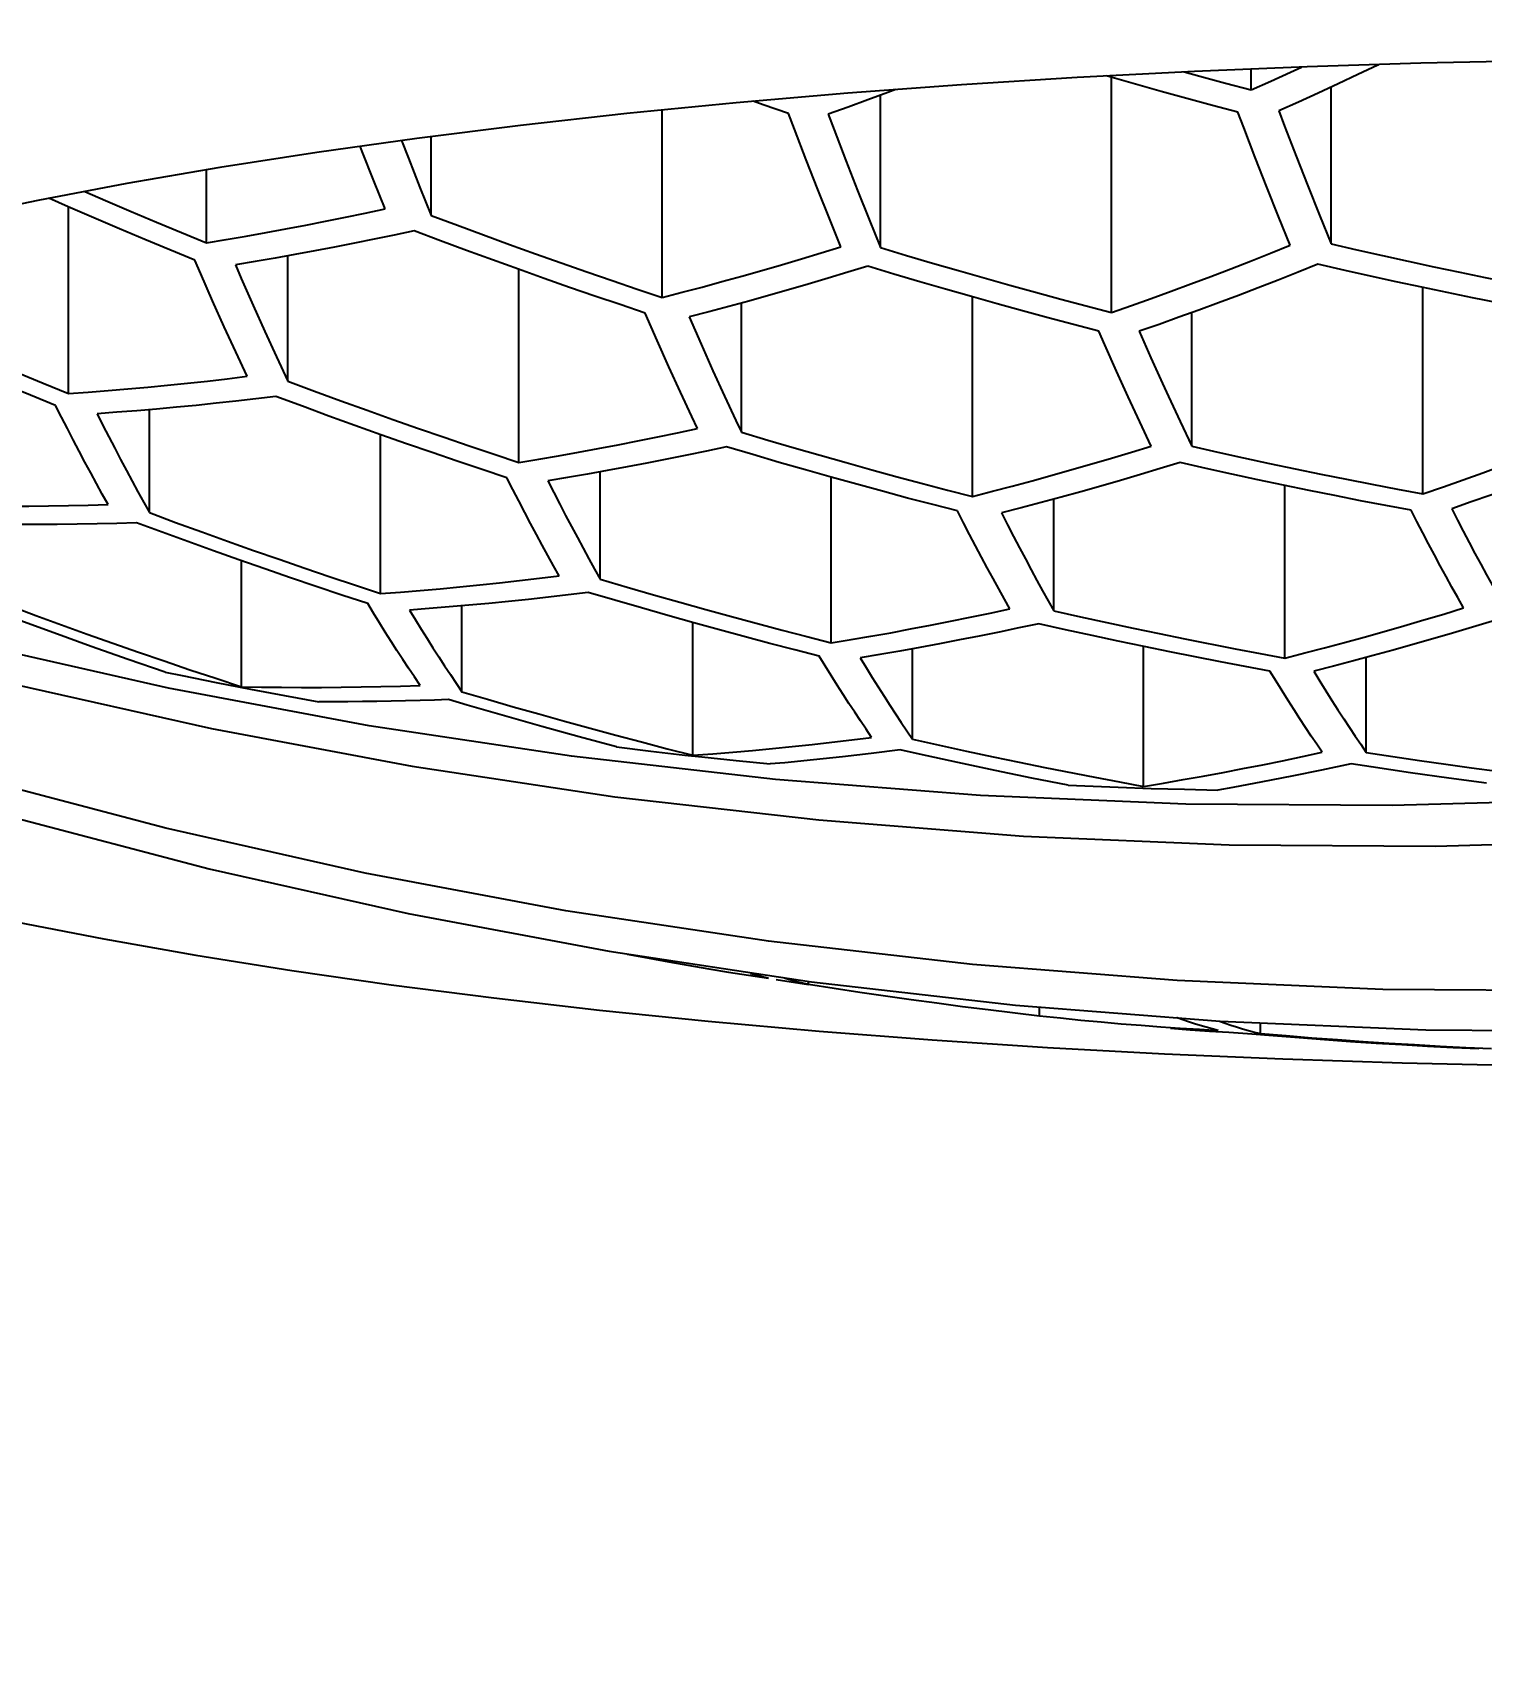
# Model space of a CAD drawing. Header units: millimetres. Extents: x 4859 to 5453, y 1404 to 2244.
# Drawn here: x 5006.76 to 5011.84, y 1857.01 to 1862.71 of the extents above; entities that cross this region are included whole.
import ezdxf

# ---------------------------------------------------------------- set-up
doc = ezdxf.new("R2010")
doc.units = ezdxf.units.MM
doc.styles.get("Standard").update_dxf_attribs({"font": 'arial.ttf'})
doc.dimstyles.new('사본(2) STANDARD', dxfattribs={"dimscale": 0, "dimtxt": 4, "dimasz": 4, "dimexe": 1.25, "dimexo": 0.625, "dimgap": 1.5, "dimtad": 3, "dimtih": 1, "dimtoh": 1, "dimdec": 1, "dimzin": 9, "dimdsep": 46, "dimtxsty": 'Standard', "dimcen": 2.5, "dimclrd": 3, "dimclre": 3, "dimclrt": 4, "dimadec": 0, "dimazin": 0, "dimtfac": 1, "dimtdec": 1, "dimtmove": 0, "dimatfit": 3, "dimfxl": 1.25, "dimtfill": 1, "dimtolj": 1, "dimtzin": 0, "dimarcsym": 0})

# ---------------------------------------------------------------- blocks, each defined once
blk = doc.blocks.new('*D81')
at = {"color": 3, "lineweight": -2, "transparency": 16777216}
for p, q in [((5012.045, 1914.0676), (4931.0962, 1914.0676)), ((4932.3462, 1908.0676), (4932.3462, 1776.681)), ((4932.3462, 1636.1676), (4932.3462, 1767.5541)), ((4987.545, 1630.1676), (4931.0962, 1630.1676))]:
    blk.add_line(p, q, dxfattribs=at)
at = {"color": 3, "transparency": 16777216}
for points in [[(4931.3462, 1908.0676), (4933.3462, 1908.0676), (4932.3462, 1914.0676)], [(4931.3462, 1636.1676), (4933.3462, 1636.1676), (4932.3462, 1630.1676)]]:
    blk.add_solid(points, dxfattribs=at)
at = {"layer": 'Defpoints', "color": 0, "transparency": 16777216}
for p in [(5012.67, 1914.0676), (4932.3462, 1630.1676), (4988.17, 1630.1676)]:
    blk.add_point(p, dxfattribs=at)
at = {"color": 4, "transparency": 16777216, "insert": (4932.3462, 1772.1176), "char_height": 6, "attachment_point": 5, "bg_fill": 3, "box_fill_scale": 1.1, "bg_fill_color": 256, "bg_fill_true_color": 13158600, "bg_fill_transparency": 0}
blk.add_mtext('\\A1;284', dxfattribs=at)
blk = doc.blocks.new('*D82')
at = {"color": 3, "lineweight": -2, "transparency": 16777216}
for p, q in [((5012.045, 1882.1676), (4963.4482, 1882.1676)), ((4964.6982, 1876.1676), (4964.6982, 1760.731)), ((4964.6982, 1636.1676), (4964.6982, 1751.6041)), ((4987.545, 1630.1676), (4963.4482, 1630.1676))]:
    blk.add_line(p, q, dxfattribs=at)
at = {"color": 3, "transparency": 16777216}
for points in [[(4963.6982, 1876.1676), (4965.6982, 1876.1676), (4964.6982, 1882.1676)], [(4963.6982, 1636.1676), (4965.6982, 1636.1676), (4964.6982, 1630.1676)]]:
    blk.add_solid(points, dxfattribs=at)
at = {"layer": 'Defpoints', "color": 0, "transparency": 16777216}
for p in [(5012.67, 1882.1676), (4964.6982, 1630.1676), (4988.17, 1630.1676)]:
    blk.add_point(p, dxfattribs=at)
at = {"color": 4, "transparency": 16777216, "insert": (4964.6982, 1756.1676), "char_height": 6, "attachment_point": 5, "bg_fill": 3, "box_fill_scale": 1.1, "bg_fill_color": 256, "bg_fill_true_color": 13158600, "bg_fill_transparency": 0}
blk.add_mtext('\\A1;252', dxfattribs=at)

msp = doc.modelspace()

# ---------------------------------------------------------------- linework, layer by layer
at = {"color": 7, "linetype": 'Continuous'}
for p, q in [((5010.5407, 1861.7257), (5010.5407, 1862.5505)), ((5010.7957, 1862.5696), (5010.8505, 1862.5545)), ((5011.227, 1862.5877), (5010.8313, 1862.5715)), ((5011.03, 1862.5063), (5011.03, 1862.5796)), ((5011.6258, 1862.5999), (5011.227, 1862.5877)), ((5010.0142, 1862.5248), (5009.615, 1862.4952)), ((5011.3109, 1861.9663), (5011.3109, 1862.5166)), ((5008.9645, 1861.7785), (5008.9645, 1862.436)), ((5009.7301, 1861.9538), (5009.7301, 1862.4879)), ((5008.0493, 1862.3291), (5008.0737, 1862.2666)), ((5008.1538, 1862.0664), (5008.1538, 1862.3429)), ((5008.0737, 1862.2666), (5008.1141, 1862.1648)), ((5011.0854, 1862.165), (5011.0446, 1862.2692)), ((5011.188, 1862.2738), (5011.2288, 1862.1697)), ((5007.3654, 1861.9703), (5007.3654, 1862.2266)), ((5009.5106, 1862.1569), (5009.4696, 1862.2616)), ((5009.6084, 1862.2589), (5009.6494, 1862.1543)), ((5007.9922, 1862.0896), (5007.9524, 1862.1882)), ((5008.1141, 1862.1648), (5008.1538, 1862.0664)), ((5009.5511, 1862.0553), (5009.5106, 1862.1569)), ((5009.6494, 1862.1543), (5009.6899, 1862.0526)), ((5011.1264, 1862.0625), (5011.0854, 1862.165)), ((5011.2288, 1862.1697), (5011.2698, 1862.0672)), ((5006.8813, 1861.4414), (5006.8813, 1862.0964)), ((5009.5912, 1861.9566), (5009.5511, 1862.0553)), ((5009.6899, 1862.0526), (5009.7301, 1861.9538)), ((5011.1675, 1861.9616), (5011.1264, 1862.0625)), ((5011.2698, 1862.0672), (5011.3109, 1861.9663)), ((5007.6506, 1861.4852), (5007.6506, 1861.9243)), ((5008.4612, 1861.1997), (5008.4612, 1861.8768)), ((5011.3597, 1861.8735), (5011.2645, 1861.8952)), ((5011.6323, 1861.0893), (5011.6323, 1861.8139)), ((5007.4276, 1861.6757), (5007.3866, 1861.7669)), ((5009.2421, 1861.3059), (5009.2421, 1861.759)), ((5010.0527, 1861.0806), (5010.0527, 1861.7804)), ((5007.5292, 1861.7501), (5007.5702, 1861.6588)), ((5008.9463, 1861.6276), (5008.9041, 1861.724)), ((5009.0582, 1861.7104), (5009.1004, 1861.6142)), ((5010.8216, 1861.2568), (5010.8216, 1861.7252)), ((5007.4681, 1861.5874), (5007.4276, 1861.6757)), ((5007.5702, 1861.6588), (5007.6107, 1861.5705)), ((5010.6378, 1861.6598), (5010.6785, 1861.5672)), ((5007.5081, 1861.5021), (5007.4681, 1861.5874)), ((5008.9878, 1861.535), (5008.9463, 1861.6276)), ((5009.1004, 1861.6142), (5009.1418, 1861.5217)), ((5007.6107, 1861.5705), (5007.6506, 1861.4852)), ((5009.0285, 1861.446), (5008.9878, 1861.535)), ((5010.6785, 1861.5672), (5010.7194, 1861.4764)), ((5009.1418, 1861.5217), (5009.1825, 1861.4327)), ((5010.5987, 1861.4296), (5010.5578, 1861.5199)), ((5009.0683, 1861.3605), (5009.0285, 1861.446)), ((5009.1825, 1861.4327), (5009.2224, 1861.3473)), ((5010.6393, 1861.3421), (5010.5987, 1861.4296)), ((5007.1655, 1861.0237), (5007.1655, 1861.3849)), ((5009.088, 1861.3191), (5009.0683, 1861.3605)), ((5007.9762, 1860.74), (5007.9762, 1861.2975)), ((5009.2224, 1861.3473), (5009.2421, 1861.3059)), ((5010.6794, 1861.2573), (5010.6393, 1861.3421)), ((5010.7807, 1861.3433), (5010.8216, 1861.2568)), ((5008.7464, 1860.7907), (5008.7464, 1861.167)), ((5009.557, 1860.5667), (5009.557, 1861.1482)), ((5010.3379, 1860.6796), (5010.3379, 1861.0709)), ((5011.1485, 1860.5136), (5011.1485, 1861.119)), ((5011.6323, 1861.0893), (5011.7049, 1861.1145)), ((5007.21, 1860.9549), (5007.1204, 1860.9881)), ((5007.4881, 1860.4129), (5007.4881, 1860.8548)), ((5007.8879, 1860.7691), (5007.9762, 1860.74)), ((5008.2613, 1860.3956), (5008.2613, 1860.6967)), ((5006.8295, 1860.6016), (5006.6975, 1860.6499)), ((5009.072, 1860.1725), (5009.072, 1860.6382)), ((5007.2317, 1860.4085), (5006.5329, 1860.5658)), ((5006.9607, 1860.5546), (5006.8295, 1860.6016)), ((5007.091, 1860.5089), (5006.9607, 1860.5546)), ((5010.6528, 1860.0636), (5010.6528, 1860.5545)), ((5007.2203, 1860.4645), (5007.091, 1860.5089)), ((5009.8422, 1860.2292), (5009.8422, 1860.5464)), ((5011.4337, 1860.1828), (5011.4337, 1860.5157)), ((5007.3996, 1860.4282), (5007.5194, 1860.4049)), ((5007.5194, 1860.4049), (5007.6393, 1860.3823)), ((5007.6393, 1860.3823), (5007.7594, 1860.3604)), ((5008.2803, 1860.3484), (5008.215, 1860.3677)), ((5008.411, 1860.3105), (5008.2803, 1860.3484)), ((5008.5418, 1860.2734), (5008.411, 1860.3105)), ((5008.6729, 1860.2372), (5008.5418, 1860.2734)), ((5008.8042, 1860.2019), (5008.6729, 1860.2372)), ((5009.8422, 1860.2292), (5010.0318, 1860.1874)), ((5008.8042, 1860.2019), (5008.9238, 1860.1874)), ((5008.9238, 1860.1874), (5009.0435, 1860.1735)), ((5009.5965, 1860.1672), (5009.4952, 1860.1565)), ((5009.6977, 1860.1788), (5009.5965, 1860.1672)), ((5009.7988, 1860.1913), (5009.6977, 1860.1788)), ((5009.2233, 1860.1541), (5009.3432, 1860.1421)), ((5010.1322, 1860.1191), (5010.0007, 1860.1468)), ((5010.2613, 1860.0926), (5010.1322, 1860.1191)), ((5011.1733, 1860.0996), (5011.0695, 1860.0793)), ((5011.2772, 1860.1208), (5011.1733, 1860.0996)), ((5011.3809, 1860.1429), (5011.2772, 1860.1208)), ((5011.724, 1860.0924), (5011.589, 1860.1116)), ((5010.388, 1860.0676), (5010.2613, 1860.0926)), ((5010.5631, 1860.0604), (5010.6798, 1860.0565)), ((5010.6798, 1860.0565), (5010.7967, 1860.0532)), ((5010.7967, 1860.0532), (5010.9135, 1860.0506)), ((5011.8562, 1860.0746), (5011.724, 1860.0924)), ((5006.6813, 1859.9572), (5007.3747, 1859.7746)), ((5007.3747, 1859.7746), (5008.0734, 1859.6172)), ((5008.0734, 1859.6172), (5008.7775, 1859.485)), ((5008.7775, 1859.485), (5009.4879, 1859.378)), ((5009.0541, 1859.4362), (5009.1272, 1859.4237)), ((5009.2666, 1859.4013), (5009.3365, 1859.3908)), ((5009.4323, 1859.3745), (5009.364, 1859.3848)), ((5009.4771, 1859.3675), (5009.4323, 1859.3745)), ((5009.4774, 1859.3692), (5009.4774, 1859.3796)), ((5009.4879, 1859.378), (5010.2036, 1859.2962)), ((5009.8372, 1859.316), (5009.9273, 1859.3037)), ((5009.9273, 1859.3037), (5010.0174, 1859.2919)), ((5010.2036, 1859.2962), (5010.922, 1859.2399)), ((5010.288, 1859.2589), (5010.288, 1859.2896)), ((5010.288, 1859.2589), (5010.3609, 1859.2511)), ((5010.9516, 1859.1996), (5010.8845, 1859.2038)), ((5010.9196, 1859.2401), (5010.9384, 1859.2332)), ((5010.922, 1859.2399), (5011.6431, 1859.2093)), ((5011.0178, 1859.1959), (5010.9516, 1859.1996)), ((5011.1079, 1859.1883), (5011.0178, 1859.1959)), ((5011.063, 1859.1967), (5011.063, 1859.2339)), ((5011.6431, 1859.2093), (5012.367, 1859.2042)), ((5011.7835, 1859.1478), (5011.8736, 1859.1436))]:
    msp.add_line(p, q, dxfattribs=at)
for points in [[(5012.4297, 1862.6126), (5012.027, 1862.6083), (5011.6258, 1862.5999)], [(5010.8313, 1862.5715), (5010.42, 1862.5503), (5010.0142, 1862.5248)], [(5010.9836, 1862.4285), (5010.894, 1862.4523), (5010.8043, 1862.4766), (5010.7144, 1862.5013), (5010.6245, 1862.5266), (5010.5344, 1862.5524), (5010.5232, 1862.5556)], [(5010.8505, 1862.5545), (5010.9403, 1862.5302), (5011.03, 1862.5063)], [(5011.03, 1862.5063), (5011.0988, 1862.5373), (5011.1678, 1862.5687), (5011.2069, 1862.5869)], [(5011.4784, 1862.5954), (5011.4744, 1862.5935), (5011.4047, 1862.5604), (5011.3352, 1862.5278), (5011.2657, 1862.4957), (5011.1963, 1862.4641), (5011.127, 1862.433)], [(5009.615, 1862.4952), (5009.2234, 1862.4615), (5008.8404, 1862.4238), (5008.4669, 1862.3822), (5008.1039, 1862.3367)], [(5009.7835, 1862.5077), (5009.7554, 1862.4972), (5009.6857, 1862.4716), (5009.616, 1862.4464), (5009.5462, 1862.4216)], [(5009.4074, 1862.4244), (5009.3186, 1862.4546), (5009.2833, 1862.4667)], [(5009.4696, 1862.2616), (5009.4282, 1862.3694), (5009.4074, 1862.4244)], [(5009.5462, 1862.4216), (5009.567, 1862.3666), (5009.6084, 1862.2589)], [(5011.0446, 1862.2692), (5011.0039, 1862.375), (5010.9836, 1862.4285)], [(5011.127, 1862.433), (5011.1473, 1862.3795), (5011.188, 1862.2738)], [(5008.1039, 1862.3367), (5007.7522, 1862.2875), (5007.4127, 1862.2348), (5007.0863, 1862.1785)], [(5007.9524, 1862.1882), (5007.9119, 1862.2902), (5007.9047, 1862.3088)], [(5007.0863, 1862.1785), (5006.7738, 1862.119), (5006.476, 1862.0563), (5006.1935, 1861.9906), (5005.9272, 1861.9221)], [(5006.9388, 1862.1504), (5007.0117, 1862.1188), (5007.1012, 1862.0805), (5007.1899, 1862.043), (5007.278, 1862.0062), (5007.3654, 1861.9703)], [(5007.3242, 1861.9096), (5007.2369, 1861.9454), (5007.1489, 1861.9821), (5007.0602, 1862.0195), (5006.9708, 1862.0577), (5006.8807, 1862.0967), (5006.8128, 1862.1264)], [(5007.3654, 1861.9703), (5007.435, 1861.9818), (5007.5047, 1861.9937), (5007.5743, 1862.0061), (5007.644, 1862.0189), (5007.7136, 1862.0322), (5007.7832, 1862.0459), (5007.8529, 1862.06), (5007.9225, 1862.0746), (5007.9922, 1862.0896)], [(5008.1538, 1862.0664), (5008.2461, 1862.0317), (5008.3378, 1861.9977), (5008.429, 1861.9644), (5008.5197, 1861.9317), (5008.6097, 1861.8998), (5008.6993, 1861.8685), (5008.7882, 1861.8378), (5008.8766, 1861.8078), (5008.9645, 1861.7785)], [(5008.0935, 1862.0123), (5008.0238, 1861.9973), (5007.9542, 1861.9827), (5007.8846, 1861.9686), (5007.8149, 1861.9549), (5007.7453, 1861.9416), (5007.6756, 1861.9288), (5007.606, 1861.9164), (5007.5364, 1861.9045), (5007.4667, 1861.893)], [(5008.9041, 1861.724), (5008.8164, 1861.7533), (5008.7281, 1861.7834), (5008.6392, 1861.814), (5008.5497, 1861.8454), (5008.4596, 1861.8774), (5008.3689, 1861.9101), (5008.2777, 1861.9435), (5008.1859, 1861.9775), (5008.0935, 1862.0123)], [(5008.9645, 1861.7785), (5009.0343, 1861.7966), (5009.1041, 1861.8151), (5009.1738, 1861.834), (5009.2435, 1861.8534), (5009.3131, 1861.8732), (5009.3827, 1861.8934), (5009.4523, 1861.9141), (5009.5218, 1861.9351), (5009.5912, 1861.9566)], [(5009.7301, 1861.9538), (5009.8214, 1861.9263), (5009.9123, 1861.8993), (5010.003, 1861.8729), (5010.0934, 1861.847), (5010.1835, 1861.8217), (5010.2733, 1861.7969), (5010.3627, 1861.7726), (5010.4519, 1861.7489), (5010.5407, 1861.7257)], [(5010.5407, 1861.7257), (5010.6102, 1861.7501), (5010.6798, 1861.7749), (5010.7494, 1861.8002), (5010.819, 1861.826), (5010.8886, 1861.8522), (5010.9583, 1861.8789), (5011.028, 1861.906), (5011.0977, 1861.9336), (5011.1675, 1861.9616)], [(5011.3109, 1861.9663), (5011.4011, 1861.9456), (5011.4913, 1861.9254), (5011.5814, 1861.9056), (5011.6715, 1861.8863), (5011.7616, 1861.8675), (5011.8516, 1861.8491), (5011.9416, 1861.8311), (5012.0316, 1861.8136), (5012.1215, 1861.7965)], [(5007.3866, 1861.7669), (5007.3451, 1861.8613), (5007.3242, 1861.9096)], [(5007.4667, 1861.893), (5007.4877, 1861.8446), (5007.5292, 1861.7501)], [(5009.685, 1861.8883), (5009.6155, 1861.8668), (5009.546, 1861.8458), (5009.4765, 1861.8252), (5009.4069, 1861.805), (5009.3372, 1861.7852), (5009.2675, 1861.7659), (5009.1978, 1861.7469), (5009.128, 1861.7285), (5009.0582, 1861.7104)], [(5010.4956, 1861.6604), (5010.4069, 1861.6836), (5010.3178, 1861.7073), (5010.2284, 1861.7315), (5010.1386, 1861.7562), (5010.0486, 1861.7815), (5009.9581, 1861.8074), (5009.8674, 1861.8338), (5009.7763, 1861.8608), (5009.685, 1861.8883)], [(5011.2645, 1861.8952), (5011.1948, 1861.8673), (5011.125, 1861.8397), (5011.0553, 1861.8127), (5010.9856, 1861.786), (5010.916, 1861.7599), (5010.8464, 1861.7342), (5010.7768, 1861.7089), (5010.7073, 1861.6841), (5010.6378, 1861.6598)], [(5012.0752, 1861.7257), (5011.9859, 1861.7426), (5011.8966, 1861.7599), (5011.8072, 1861.7778), (5011.7178, 1861.796), (5011.6283, 1861.8147), (5011.5388, 1861.8338), (5011.4493, 1861.8534), (5011.3597, 1861.8735)], [(5006.0707, 1861.7899), (5006.1626, 1861.7483), (5006.2541, 1861.7075), (5006.3451, 1861.6674), (5006.4356, 1861.628), (5006.5257, 1861.5893), (5006.6153, 1861.5513), (5006.7045, 1861.514), (5006.7931, 1861.4774), (5006.8813, 1861.4414)], [(5006.8362, 1861.3998), (5006.7479, 1861.4358), (5006.6591, 1861.4724), (5006.5699, 1861.5098), (5006.4802, 1861.5478), (5006.3902, 1861.5864), (5006.2996, 1861.6258), (5006.2087, 1861.6658), (5006.1173, 1861.7066), (5006.0256, 1861.748)], [(5010.5578, 1861.5199), (5010.5164, 1861.6129), (5010.4956, 1861.6604)], [(5006.8813, 1861.4414), (5006.9508, 1861.4464), (5007.0203, 1861.4518), (5007.0898, 1861.4577), (5007.1594, 1861.464), (5007.229, 1861.4707), (5007.2987, 1861.4779), (5007.3685, 1861.4855), (5007.4382, 1861.4936), (5007.5081, 1861.5021)], [(5007.6506, 1861.4852), (5007.7441, 1861.4504), (5007.8368, 1861.4163), (5007.9286, 1861.383), (5008.0196, 1861.3506), (5008.1097, 1861.3189), (5008.1989, 1861.288), (5008.2872, 1861.2578), (5008.3747, 1861.2284), (5008.4612, 1861.1997)], [(5010.7194, 1861.4764), (5010.7398, 1861.4316), (5010.7807, 1861.3433)], [(5007.6084, 1861.4314), (5007.5386, 1861.4229), (5007.4688, 1861.4148), (5007.3991, 1861.4072), (5007.3294, 1861.4), (5007.2598, 1861.3933), (5007.1902, 1861.3869), (5007.1206, 1861.3811), (5007.0511, 1861.3757), (5006.9817, 1861.3707)], [(5008.4191, 1861.1464), (5008.3324, 1861.1751), (5008.2449, 1861.2044), (5008.1566, 1861.2346), (5008.0673, 1861.2655), (5007.9772, 1861.2971), (5007.8863, 1861.3295), (5007.7945, 1861.3627), (5007.7019, 1861.3967), (5007.6084, 1861.4314)], [(5007.02, 1861.0525), (5006.9999, 1861.0887), (5006.9797, 1861.1256), (5006.9594, 1861.163), (5006.939, 1861.201), (5006.9186, 1861.2396), (5006.8981, 1861.2787), (5006.8775, 1861.3185), (5006.8569, 1861.3588), (5006.8362, 1861.3998)], [(5006.9817, 1861.3707), (5007.0024, 1861.3297), (5007.0231, 1861.2894), (5007.0436, 1861.2496), (5007.0641, 1861.2105), (5007.0846, 1861.172), (5007.1049, 1861.134), (5007.1252, 1861.0967), (5007.1454, 1861.0599), (5007.1655, 1861.0237)], [(5008.4612, 1861.1997), (5008.5308, 1861.2112), (5008.6005, 1861.2232), (5008.6701, 1861.2356), (5008.7398, 1861.2485), (5008.8094, 1861.2617), (5008.8791, 1861.2754), (5008.9487, 1861.2895), (5009.0183, 1861.3041), (5009.088, 1861.3191)], [(5009.2421, 1861.3059), (5009.3349, 1861.2782), (5009.4271, 1861.2513), (5009.5186, 1861.2249), (5009.6094, 1861.1993), (5009.6995, 1861.1743), (5009.7888, 1861.1499), (5009.8775, 1861.1262), (5009.9654, 1861.1031), (5010.0527, 1861.0806)], [(5011.7049, 1861.1145), (5011.7735, 1861.1388), (5011.8423, 1861.1636), (5011.9113, 1861.1888), (5011.9804, 1861.2146), (5012.0498, 1861.2408), (5012.1194, 1861.2676), (5012.1891, 1861.2949), (5012.259, 1861.3227)], [(5009.1893, 1861.2549), (5009.1197, 1861.2399), (5009.05, 1861.2254), (5008.9804, 1861.2113), (5008.9107, 1861.1976), (5008.8411, 1861.1843), (5008.7714, 1861.1715), (5008.7018, 1861.1591), (5008.6322, 1861.1471), (5008.5625, 1861.1355)], [(5009.9999, 1861.0295), (5009.9129, 1861.0519), (5009.8251, 1861.075), (5009.7365, 1861.0988), (5009.6472, 1861.1231), (5009.5571, 1861.1481), (5009.4663, 1861.1738), (5009.3747, 1861.2002), (5009.2824, 1861.2272), (5009.1893, 1861.2549)], [(5010.0527, 1861.0806), (5010.1225, 1861.0985), (5010.1922, 1861.1169), (5010.262, 1861.1357), (5010.3316, 1861.1549), (5010.4013, 1861.1746), (5010.4709, 1861.1946), (5010.5405, 1861.2151), (5010.61, 1861.236), (5010.6794, 1861.2573)], [(5010.8216, 1861.2568), (5010.9127, 1861.2362), (5011.0035, 1861.2162), (5011.0941, 1861.1966), (5011.1844, 1861.1775), (5011.2745, 1861.1589), (5011.3643, 1861.1407), (5011.4539, 1861.1231), (5011.5432, 1861.1059), (5011.6323, 1861.0893)], [(5012.3603, 1861.2705), (5012.2898, 1861.2425), (5012.2195, 1861.215), (5012.1495, 1861.1881), (5012.0796, 1861.1617), (5012.0099, 1861.1358), (5011.9405, 1861.1104), (5011.8713, 1861.0855), (5011.8023, 1861.0611), (5011.7336, 1861.0372)], [(5005.991, 1860.6063), (5006.6844, 1860.4237), (5007.3831, 1860.2664), (5008.0872, 1860.1343), (5008.7976, 1860.0273), (5009.5133, 1859.9456), (5010.2318, 1859.8894), (5010.9529, 1859.8588), (5011.6767, 1859.8538), (5012.4006, 1859.8743), (5013.1244, 1859.9205), (5013.8482, 1859.9923), (5014.5693, 1860.0894), (5015.2877, 1860.2118), (5016.0035, 1860.3596), (5016.7138, 1860.532), (5017.4179, 1860.7291), (5018.1167, 1860.9509), (5018.81, 1861.1974)], [(5010.7808, 1861.1993), (5010.7113, 1861.178), (5010.6418, 1861.1571), (5010.5722, 1861.1366), (5010.5026, 1861.1166), (5010.433, 1861.097), (5010.3633, 1861.0778), (5010.2935, 1861.059), (5010.2238, 1861.0406), (5010.154, 1861.0227)], [(5011.5914, 1861.032), (5011.5025, 1861.0486), (5011.4133, 1861.0657), (5011.3238, 1861.0833), (5011.234, 1861.1014), (5011.1439, 1861.12), (5011.0535, 1861.139), (5010.9629, 1861.1586), (5010.872, 1861.1787), (5010.7808, 1861.1993)], [(5008.6029, 1860.802), (5008.5831, 1860.8373), (5008.5632, 1860.8733), (5008.5431, 1860.9101), (5008.5228, 1860.9476), (5008.5024, 1860.9859), (5008.4818, 1861.0248), (5008.461, 1861.0646), (5008.4401, 1861.1051), (5008.4191, 1861.1464)], [(5008.5625, 1861.1355), (5008.5836, 1861.0941), (5008.6046, 1861.0535), (5008.6254, 1861.0137), (5008.646, 1860.9746), (5008.6664, 1860.9363), (5008.6866, 1860.8988), (5008.7067, 1860.862), (5008.7266, 1860.826), (5008.7464, 1860.7907)], [(5006.3933, 1861.0497), (5006.463, 1861.0482), (5006.5327, 1861.0472), (5006.6024, 1861.0466), (5006.6721, 1861.0465), (5006.7418, 1861.0468), (5006.8114, 1861.0476), (5006.881, 1861.0488), (5006.9505, 1861.0504), (5007.02, 1861.0525)], [(5007.1655, 1861.0237), (5007.2573, 1860.9897), (5007.3487, 1860.9563), (5007.4397, 1860.9236), (5007.5302, 1860.8915), (5007.6203, 1860.86), (5007.7099, 1860.8291), (5007.7991, 1860.7988), (5007.8879, 1860.7691)], [(5010.1838, 1860.6861), (5010.1643, 1860.7207), (5010.1447, 1860.7562), (5010.1247, 1860.7925), (5010.1045, 1860.8297), (5010.0841, 1860.8678), (5010.0634, 1860.9068), (5010.0425, 1860.9468), (5010.0213, 1860.9877), (5009.9999, 1861.0295)], [(5010.154, 1861.0227), (5010.1754, 1860.981), (5010.1965, 1860.9402), (5010.2174, 1860.9003), (5010.2381, 1860.8613), (5010.2585, 1860.8233), (5010.2787, 1860.7861), (5010.2987, 1860.7497), (5010.3184, 1860.7142), (5010.3379, 1860.6796)], [(5011.7753, 1860.6894), (5011.7548, 1860.7258), (5011.7343, 1860.7627), (5011.7138, 1860.7999), (5011.6933, 1860.8376), (5011.6729, 1860.8756), (5011.6525, 1860.9141), (5011.6321, 1860.953), (5011.6117, 1860.9923), (5011.5914, 1861.032)], [(5011.7336, 1861.0372), (5011.7539, 1860.9976), (5011.7743, 1860.9583), (5011.7947, 1860.9194), (5011.8151, 1860.881), (5011.8355, 1860.8429), (5011.856, 1860.8053), (5011.8765, 1860.768), (5011.8969, 1860.7312), (5011.9174, 1860.6948)], [(5007.1204, 1860.9881), (5007.0509, 1860.986), (5006.9814, 1860.9844), (5006.9118, 1860.9831), (5006.8422, 1860.9824), (5006.7726, 1860.982), (5006.7029, 1860.9821), (5006.6332, 1860.9827), (5006.5634, 1860.9837), (5006.4936, 1860.9851)], [(5007.931, 1860.7045), (5007.8405, 1860.7343), (5007.7501, 1860.7646), (5007.6598, 1860.7952), (5007.5696, 1860.8263), (5007.4795, 1860.8579), (5007.3895, 1860.8898), (5007.2997, 1860.9221), (5007.21, 1860.9549)], [(5007.9762, 1860.74), (5008.0456, 1860.7452), (5008.1152, 1860.7508), (5008.1847, 1860.7568), (5008.2543, 1860.7632), (5008.324, 1860.7701), (5008.3936, 1860.7774), (5008.4634, 1860.7852), (5008.5331, 1860.7934), (5008.6029, 1860.802)], [(5008.7464, 1860.7907), (5008.8408, 1860.7628), (5008.9341, 1860.7357), (5009.0264, 1860.7093), (5009.1175, 1860.6837), (5009.2076, 1860.6589), (5009.3845, 1860.6114)], [(5008.7042, 1860.7441), (5008.6345, 1860.7355), (5008.5647, 1860.7273), (5008.495, 1860.7195), (5008.4253, 1860.7122), (5008.3557, 1860.7053), (5008.2861, 1860.6989), (5008.2165, 1860.6928), (5008.147, 1860.6872), (5008.0775, 1860.6821)], [(5009.342, 1860.5652), (5009.165, 1860.6126), (5009.0749, 1860.6374), (5008.9838, 1860.663), (5008.8916, 1860.6893), (5008.7985, 1860.7163), (5008.7042, 1860.7441)], [(5006.6775, 1860.6965), (5006.7673, 1860.6633), (5006.8572, 1860.6304), (5006.9472, 1860.598), (5007.0372, 1860.5661), (5007.1273, 1860.5346), (5007.2174, 1860.5035)], [(5008.1149, 1860.4179), (5008.0947, 1860.4477), (5008.0744, 1860.478), (5008.0541, 1860.5088), (5008.0337, 1860.5401), (5008.0133, 1860.5719), (5007.9928, 1860.6043), (5007.9723, 1860.6371), (5007.9517, 1860.6706), (5007.931, 1860.7045)], [(5008.0775, 1860.6821), (5008.0982, 1860.6481), (5008.1188, 1860.6147), (5008.1394, 1860.5818), (5008.1598, 1860.5494), (5008.1803, 1860.5176), (5008.2006, 1860.4863), (5008.2209, 1860.4556), (5008.2412, 1860.4253), (5008.2613, 1860.3956)], [(5009.557, 1860.5667), (5009.6267, 1860.5783), (5009.6963, 1860.5903), (5009.7659, 1860.6027), (5009.8356, 1860.6156), (5009.9052, 1860.6288), (5009.9749, 1860.6425), (5010.0445, 1860.6566), (5010.1141, 1860.6712), (5010.1838, 1860.6861)], [(5019.349, 1860.6892), (5018.6556, 1860.4428), (5017.9568, 1860.221), (5017.2527, 1860.0241), (5016.5423, 1859.8517), (5015.8266, 1859.704), (5015.1082, 1859.5816), (5014.387, 1859.4846), (5013.6632, 1859.4129), (5012.9394, 1859.3668), (5012.2155, 1859.3463), (5011.4917, 1859.3514), (5010.7706, 1859.382), (5010.0522, 1859.4383)], [(5010.3379, 1860.6796), (5010.4315, 1860.6586), (5010.5242, 1860.6383), (5010.6161, 1860.6187), (5010.7071, 1860.5996), (5010.7972, 1860.5813), (5010.9746, 1860.5462)], [(5011.1485, 1860.5136), (5011.218, 1860.5314), (5011.2875, 1860.5496), (5011.3571, 1860.5683), (5011.4267, 1860.5874), (5011.4964, 1860.6069), (5011.566, 1860.6269), (5011.6357, 1860.6473), (5011.7055, 1860.6681), (5011.7753, 1860.6894)], [(5009.3845, 1860.6114), (5009.4713, 1860.5887), (5009.557, 1860.5667)], [(5010.2851, 1860.6342), (5010.2155, 1860.6193), (5010.1458, 1860.6048), (5010.0762, 1860.5907), (5010.0065, 1860.577), (5009.9369, 1860.5637), (5009.8673, 1860.5509), (5009.7976, 1860.5384), (5009.728, 1860.5264), (5009.6583, 1860.5149)], [(5010.9225, 1860.5006), (5010.7454, 1860.5356), (5010.6553, 1860.554), (5010.5642, 1860.5731), (5010.4722, 1860.5928), (5010.3791, 1860.6132), (5010.2851, 1860.6342)], [(5011.8766, 1860.6434), (5011.8067, 1860.6221), (5011.7369, 1860.6013), (5011.6672, 1860.5809), (5011.5975, 1860.5609), (5011.5278, 1860.5414), (5011.4582, 1860.5223), (5011.3887, 1860.5036), (5011.3192, 1860.4854), (5011.2498, 1860.4676)], [(5009.5149, 1860.5205), (5009.429, 1860.5425), (5009.342, 1860.5652)], [(5007.2174, 1860.5035), (5007.3076, 1860.4729), (5007.3978, 1860.4427), (5007.4881, 1860.4129)], [(5009.6987, 1860.2354), (5009.6791, 1860.2641), (5009.6593, 1860.2936), (5009.6393, 1860.3238), (5009.619, 1860.3547), (5009.5986, 1860.3863), (5009.578, 1860.4187), (5009.5571, 1860.4519), (5009.5361, 1860.4858), (5009.5149, 1860.5205)], [(5009.6583, 1860.5149), (5009.6797, 1860.48), (5009.7008, 1860.4459), (5009.7216, 1860.4126), (5009.7423, 1860.3801), (5009.7627, 1860.3484), (5009.7829, 1860.3175), (5009.8029, 1860.2873), (5009.8227, 1860.2579), (5009.8422, 1860.2292)], [(5011.0957, 1860.468), (5011.0096, 1860.484), (5010.9225, 1860.5006)], [(5010.9746, 1860.5462), (5011.062, 1860.5296), (5011.1485, 1860.5136)], [(5007.2203, 1860.4645), (5007.2801, 1860.4522), (5007.3996, 1860.4282)], [(5011.2796, 1860.183), (5011.2604, 1860.2111), (5011.2409, 1860.2401), (5011.2211, 1860.27), (5011.2009, 1860.3007), (5011.1805, 1860.3323), (5011.1598, 1860.3648), (5011.1387, 1860.3983), (5011.1174, 1860.4327), (5011.0957, 1860.468)], [(5011.2498, 1860.4676), (5011.2713, 1860.4325), (5011.2926, 1860.3983), (5011.3136, 1860.3649), (5011.3343, 1860.3325), (5011.3547, 1860.3009), (5011.3749, 1860.2702), (5011.3948, 1860.2402), (5011.4144, 1860.2111), (5011.4337, 1860.1828)], [(5009.3619, 1860.0876), (5008.6462, 1860.1694), (5007.9358, 1860.2763), (5007.2317, 1860.4085)], [(5007.4881, 1860.4129), (5007.5586, 1860.4117), (5007.6288, 1860.411), (5007.6988, 1860.4107), (5007.7686, 1860.4108), (5007.8383, 1860.4114), (5007.9077, 1860.4124), (5007.977, 1860.4138), (5008.046, 1860.4156), (5008.1149, 1860.4179)], [(5008.2613, 1860.3956), (5008.3511, 1860.3692), (5008.4409, 1860.3431), (5008.5308, 1860.3175), (5008.6208, 1860.2923), (5008.7109, 1860.2675), (5008.801, 1860.2431)], [(5008.215, 1860.3677), (5008.1648, 1860.366), (5008.1145, 1860.3645), (5008.0641, 1860.3633), (5008.0136, 1860.3622), (5007.9629, 1860.3614), (5007.9122, 1860.3608), (5007.8614, 1860.3604), (5007.8105, 1860.3603), (5007.7594, 1860.3604)], [(5008.801, 1860.2431), (5008.8913, 1860.2192), (5008.9816, 1860.1957), (5009.072, 1860.1725)], [(5009.3509, 1860.1963), (5009.4205, 1860.2033), (5009.4901, 1860.2107), (5009.5597, 1860.2185), (5009.6292, 1860.2267), (5009.6987, 1860.2354)], [(5009.0435, 1860.1735), (5009.1034, 1860.1669), (5009.2233, 1860.1541)], [(5009.072, 1860.1725), (5009.1417, 1860.1778), (5009.2115, 1860.1836), (5009.2812, 1860.1897), (5009.3509, 1860.1963)], [(5009.4952, 1860.1565), (5009.3939, 1860.1466), (5009.3432, 1860.1421)], [(5010.0007, 1860.1468), (5009.8667, 1860.1761), (5009.7988, 1860.1913)], [(5010.0318, 1860.1874), (5010.1246, 1860.1676), (5010.216, 1860.1486), (5010.3061, 1860.1303), (5010.4822, 1860.0956)], [(5010.9314, 1860.1125), (5011.001, 1860.1258), (5011.0707, 1860.1395), (5011.1403, 1860.1536), (5011.21, 1860.1681), (5011.2796, 1860.183)], [(5011.4337, 1860.1828), (5011.5276, 1860.1685), (5011.6205, 1860.1547), (5011.7125, 1860.1415), (5011.8035, 1860.1289), (5011.8936, 1860.1168), (5011.9827, 1860.1053)], [(5010.0522, 1859.4383), (5009.3365, 1859.5201), (5008.6261, 1859.6271), (5007.922, 1859.7593), (5007.2233, 1859.9167), (5006.5299, 1860.0993)], [(5010.6528, 1860.0636), (5010.7225, 1860.0752), (5010.7921, 1860.0872), (5010.8617, 1860.0997), (5010.9314, 1860.1125)], [(5011.589, 1860.1116), (5011.451, 1860.1321), (5011.3809, 1860.1429)], [(5010.8015, 1860.0009), (5010.0804, 1860.0315), (5009.3619, 1860.0876)], [(5010.388, 1860.0676), (5010.4463, 1860.065), (5010.5631, 1860.0604)], [(5010.4822, 1860.0956), (5010.5682, 1860.0793), (5010.6528, 1860.0636)], [(5012.973, 1860.0626), (5012.2491, 1860.0164), (5011.5253, 1859.9959), (5010.8015, 1860.0009)], [(5011.0695, 1860.0793), (5010.9655, 1860.06), (5010.9135, 1860.0506)], [(5006.6963, 1859.5888), (5007.0052, 1859.5285), (5007.3281, 1859.4714), (5007.6643, 1859.4178), (5008.0129, 1859.3677), (5008.3732, 1859.3212), (5008.7441, 1859.2786), (5009.1248, 1859.2399), (5009.5142, 1859.2051), (5009.9116, 1859.1745), (5010.3158, 1859.148), (5010.7258, 1859.1257), (5011.1407, 1859.1077), (5011.5594, 1859.094), (5011.9808, 1859.0846), (5012.4039, 1859.0797), (5012.8278, 1859.0791), (5013.2512, 1859.083), (5013.6732, 1859.0912), (5014.0926, 1859.1038), (5014.5086, 1859.1207)], [(5008.8417, 1859.4753), (5008.8487, 1859.474), (5008.9182, 1859.4607), (5008.9878, 1859.4479), (5009.0541, 1859.4362)], [(5009.1272, 1859.4237), (5009.1969, 1859.4123), (5009.2666, 1859.4013)], [(5009.3365, 1859.3908), (5009.3158, 1859.3956), (5009.2952, 1859.4008), (5009.2747, 1859.4064)], [(5009.3897, 1859.3928), (5009.395, 1859.3911), (5009.4155, 1859.385), (5009.4361, 1859.3793), (5009.4567, 1859.3741), (5009.4774, 1859.3692)], [(5009.4774, 1859.3692), (5009.5673, 1859.3553), (5009.6572, 1859.3418), (5009.7472, 1859.3287), (5009.8372, 1859.316)], [(5010.0174, 1859.2919), (5010.1075, 1859.2804), (5010.288, 1859.2589)], [(5010.3609, 1859.2511), (5010.4329, 1859.2439), (5010.5042, 1859.2372)], [(5010.8517, 1859.2243), (5010.831, 1859.2306), (5010.8106, 1859.2373), (5010.7904, 1859.2443), (5010.7704, 1859.2516), (5010.7699, 1859.2518)], [(5010.5042, 1859.2372), (5010.5746, 1859.231), (5010.6443, 1859.2254), (5010.7131, 1859.2203), (5010.7812, 1859.2156), (5010.8484, 1859.2114), (5010.9148, 1859.2077)], [(5010.8845, 1859.2038), (5010.8165, 1859.2085), (5010.7477, 1859.2137)], [(5010.9148, 1859.2077), (5010.8936, 1859.2128), (5010.8725, 1859.2184), (5010.8517, 1859.2243)], [(5010.9384, 1859.2332), (5010.9586, 1859.2262), (5010.979, 1859.2196), (5010.9997, 1859.2133), (5011.0205, 1859.2074), (5011.0416, 1859.2019), (5011.063, 1859.1967)], [(5011.063, 1859.1967), (5011.153, 1859.1891), (5011.2431, 1859.182), (5011.3332, 1859.1752), (5011.4232, 1859.1689), (5011.5133, 1859.163), (5011.6034, 1859.1575), (5011.6935, 1859.1524), (5011.7835, 1859.1478)], [(5011.8285, 1859.1427), (5011.7384, 1859.1469), (5011.6483, 1859.1516), (5011.5583, 1859.1566), (5011.4682, 1859.1621), (5011.3781, 1859.168), (5011.288, 1859.1743), (5011.198, 1859.1811), (5011.1079, 1859.1883)]]:
    msp.add_lwpolyline(points, dxfattribs=at)

# ---------------------------------------------------------------- next in the draw order: dimensions: what is measured, and where the dimension line sits
dim = msp.add_linear_dim(base=(4932.3462, 1630.1676), p1=(5012.67, 1914.0676), p2=(4988.17, 1630.1676), angle=90, text='284', dimstyle='사본(2) STANDARD', override={"dimscale": 1, "dimtxt": 6, "dimasz": 6, "dimtad": 0})
dim.commit()
dim.dimension.update_dxf_attribs({"geometry": '*D81', "text_midpoint": (4932.3462, 1772.1176)})

# ---------------------------------------------------------------- next in the draw order: dimensions: what is measured, and where the dimension line sits
dim = msp.add_linear_dim(base=(4964.6982, 1630.1676), p1=(5012.67, 1882.1676), p2=(4988.17, 1630.1676), angle=90, dimstyle='사본(2) STANDARD', override={"dimscale": 1, "dimtxt": 6, "dimasz": 6, "dimtad": 0})
dim.commit()
dim.dimension.update_dxf_attribs({"geometry": '*D82', "text_midpoint": (4964.6982, 1756.1676)})

doc.saveas('drawing.dxf')
